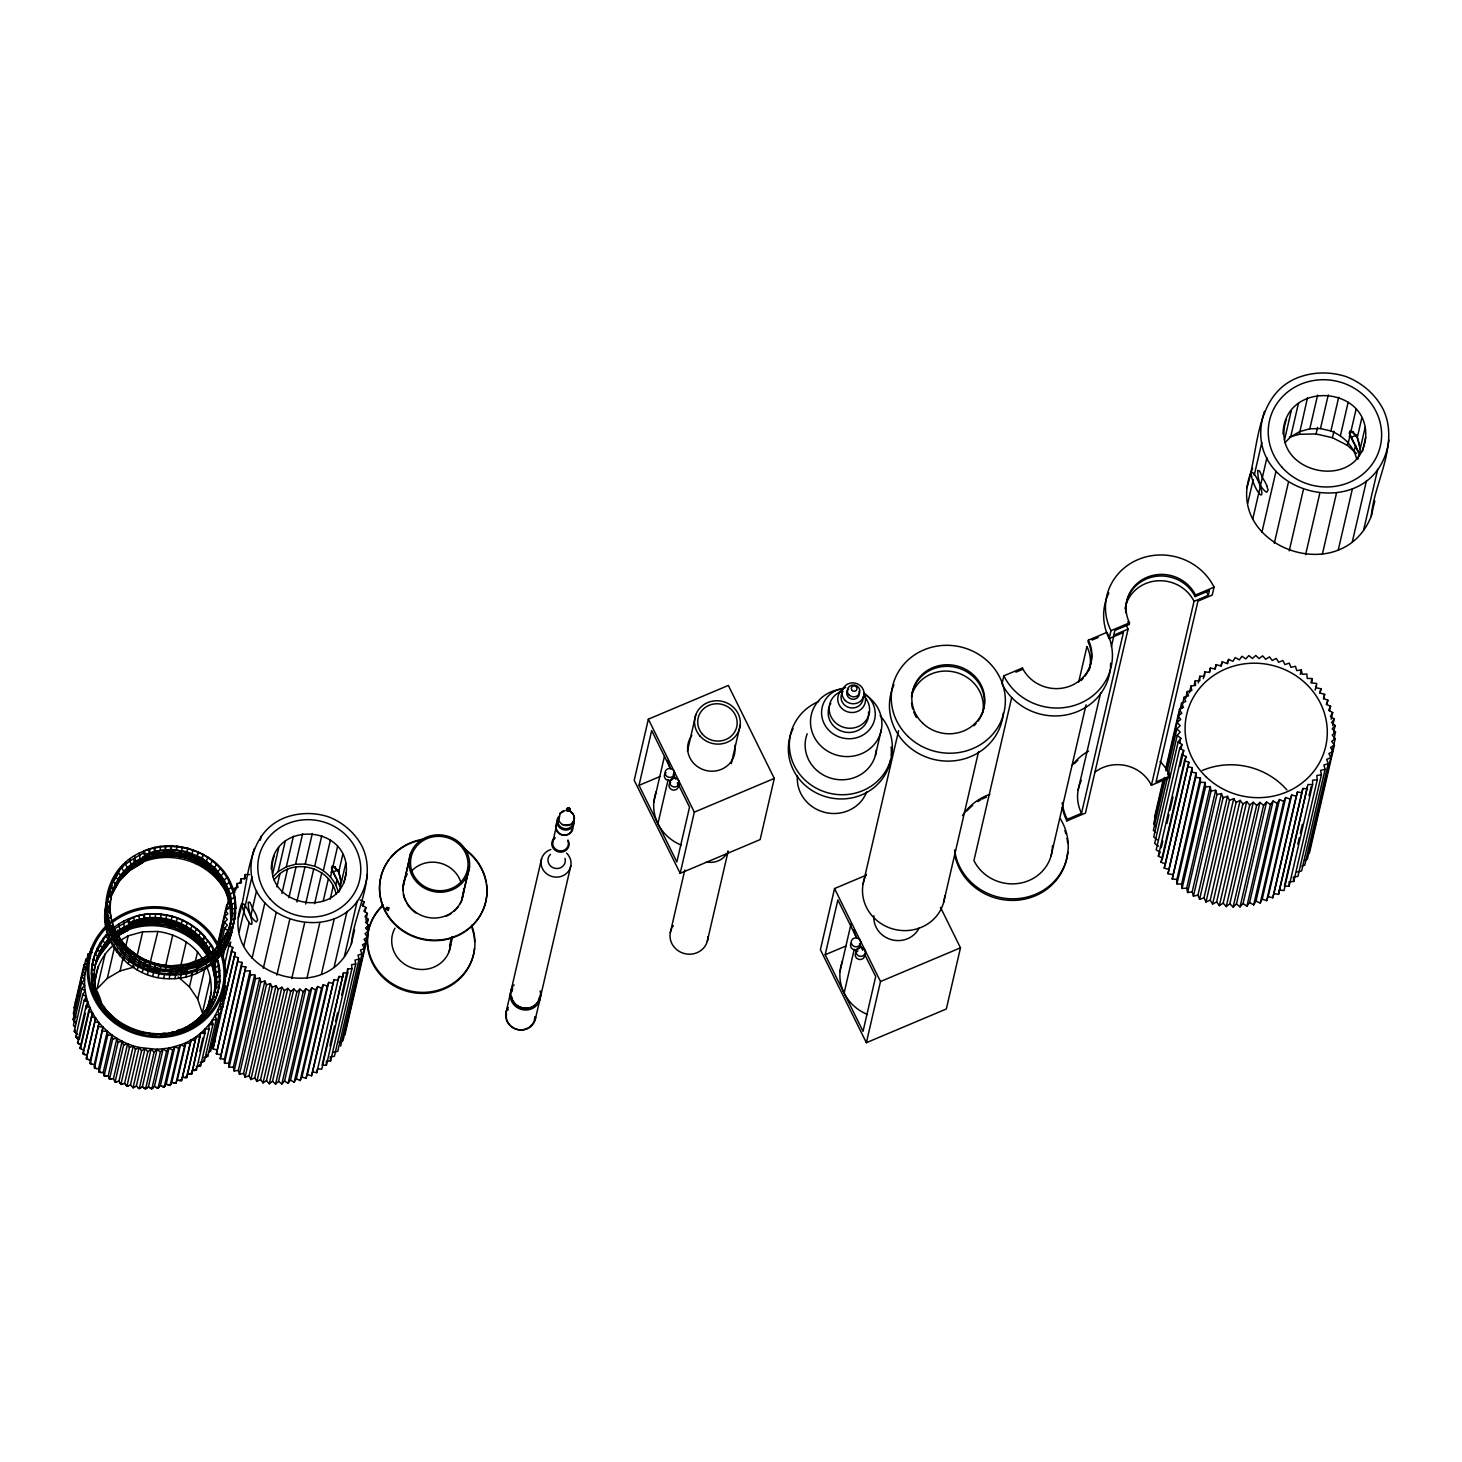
<?xml version="1.0" encoding="UTF-8"?>
<svg xmlns="http://www.w3.org/2000/svg" width="1462" height="1462" viewBox="0 0 1462 1462"><rect width="100%" height="100%" fill="white"/><g stroke="black" fill="none" stroke-linecap="round" stroke-linejoin="round"><path stroke-width="1.5" d="M90.425 1060.096L86.368 1058.762L94.902 1021.847L99.087 1022.651L90.425 1060.096L90.224 1063.55L92.197 1064.299L94.336 1064.537L102.998 1027.092C85.381 1009.273 79.24 980.71 89.675 957.665L88.213 953.864L92.197 952.548M170.104 972.157L169.281 978.718C131.543 979.302 96.784 941.857 106.214 903.955L105.666 906.239C110.491 817.715 248.522 832.353 234.688 919.031L231.361 919.58L232.166 914.042L235.583 912.781L234.688 919.031M133.992 960.296L129.533 957.025L138.689 963.403L154.223 969.69L170.853 972.047L171.017 968.264M204.04 959.383L203.803 960.625L202.067 958.615L187.374 964.098L171.584 965.797L171.31 970.092L165.699 969.763L187.904 968.337L198.412 964.92L208.061 959.821L203.346 962.581L201.957 959.145L214.676 949.679L224.326 937.873L227.158 938.805L233.701 923.162C213.781 996.371 94.427 968.941 108.426 894.378C92.947 961.539 195.762 997.102 227.396 937.654M568.791 808.047C572.209 807.061 560.75 811.044 569.796 810.606C571.277 805.215 562.724 810.697 569.12 810.898C571.569 808.797 566.543 806.165 570.07 809.71C567.749 804.63 565.264 814.206 570.07 809.455M91.375 973.253C91.795 959.109 96.985 945 106.525 934.437L95.012 954.467L93.367 959.456L96.218 960.899L94.135 970M93.422 977.932L93.422 975.117M93.678 978.169L93.933 974.313M93.842 957.482L91.503 969.763L94.445 970.695C88.195 1028.389 173.503 1057.264 205.703 1010.279L208.39 1011.43C219.136 996.901 222.809 977.365 217.747 960.004L219.611 981.971L218.898 987.234L215.59 987.782M169.281 978.718C197.571 979.869 226.043 960.095 231.745 931.806C213.141 1001.982 98.795 981.185 105.538 909.145L104.972 911.484M106.178 910.716L106.47 915.961L107.585 898.107M109.65 913.293L110.893 897.558L107.987 896.37M107.512 904.887L107.091 906.805L110.034 907.482L110.18 913.001L110.235 902.493L107.293 901.561L107.713 899.605M75.951 1017.15L74.635 1014.153M219.117 986.247C205.722 1061.43 84.668 1042.918 91.96 967.844M222.717 998.473L225.733 985.443L222.754 988.239L225.495 991.382L222.261 993.904L224.709 997.248L221.255 999.496L223.375 1003.023L219.72 1004.979L221.53 1008.652L217.692 1010.297L219.154 1014.098L215.17 1015.414L216.285 1019.306L212.191 1020.275L212.94 1024.259L208.755 1024.88L209.139 1028.882L204.918 1029.175L204.918 1033.177L200.678 1033.122L191.76 1074.022L187.41 1074.131L186.807 1077.531L182.494 1077.293L181.526 1080.619L177.286 1080.034L175.97 1083.251L173.85 1083.068L171.84 1082.337L180.502 1044.91C203.2 1036.832 220.762 1015.304 222.589 991.072M235.199 910.186L234.943 904.85L233.829 922.723M574.402 818.409C574.292 825.354 564.533 828.077 560.385 822.814A7.931 7.438 13 0 1 558.996 820.529L560.037 813.183L564.99 810.752M574.402 817.112L574.2 819.579M109.796 920.64L109.394 922.431L112.227 922.358C119.062 946.152 141.905 963.312 166.248 965.487L166.156 967.807L166.43 966.51M215.261 989.207C221.054 983.341 209.888 964.372 217.564 960.772M231.8 911.447L231.599 916.51L231.672 905.855L231.928 910.936M92.197 1064.299L90.224 1063.55L99.087 1022.651M220.214 1058.689L241.559 966.419L245.799 966.875L224.454 1059.146L220.214 1058.689L241.888 962.416L237.703 961.63L216.358 1053.901L220.543 1054.705M241.559 966.419L241.888 962.416M1172.232 878.991L1195.733 777.4L1200.393 777.912L1176.892 879.484L1172.232 878.991L1196.099 773.014L1191.493 772.137L1167.992 873.709L1172.597 874.587M1195.733 777.4L1196.099 773.014M189.548 1074.332L191.76 1074.022L200.678 1033.122M305.96 1078.389L327.305 986.119L323.303 984.675L301.958 1076.946L305.96 1078.389L307.404 1074.643L311.516 1075.758L312.612 1071.902L316.797 1072.669L317.528 1068.74L321.768 1069.161L343.479 972.888L347.718 972.961L347.718 968.941L351.94 968.666L351.574 964.664L355.741 964.025L354.992 960.059L359.085 959.09L357.989 955.179L361.955 953.864L360.493 950.062L364.33 948.436L362.521 944.744L366.176 942.807L364.056 939.262L367.51 937.032L365.061 933.67L368.296 931.148L365.555 928.005L368.534 925.208L365.518 922.303L368.223 919.269L364.97 916.619L367.364 913.366L363.892 910.972L365.975 907.537L362.284 905.435L364.038 901.835L360.2 900.044M1323.64 698.745L1324.663 694.34L1320.131 693.079L1320.899 688.73L1316.293 687.853L1316.659 683.467L1311.999 682.955L1311.962 678.551L1307.284 678.423L1306.827 674.019L1302.167 674.293L1301.308 669.925L1296.721 670.583L1295.46 666.288L1290.946 667.33L1289.301 663.145L1284.915 664.552L1282.887 660.513L1278.665 662.268L1276.289 658.412L1272.232 660.513L1269.528 656.858L1265.69 659.289L1262.656 655.853L1259.074 658.613L1255.748 655.433L1252.441 658.485L1248.822 655.579L1245.825 658.887L1241.969 656.292L1239.301 659.855L1235.226 657.571L1232.905 661.336L1228.647 659.399L1226.673 663.364L1222.269 661.774L1220.679 665.886L1216.146 664.68L1214.94 668.92L1210.335 668.079L1209.531 672.41L1204.871 671.935L1204.469 676.339L1199.79 676.266L1198.255 682.882M1266.622 900.665L1290.124 799.093L1285.719 797.503L1262.218 899.093L1266.622 900.665L1268.212 896.553L1272.744 897.778L1273.95 893.538L1278.556 894.378L1279.36 890.047L1284.02 890.504L1307.923 784.527L1312.602 784.601L1312.602 780.196L1317.244 779.886L1316.823 775.463L1321.429 774.769L1320.606 770.401L1325.102 769.323L1323.896 765.028L1328.264 763.584L1326.674 759.399L1330.877 757.608L1328.903 753.551L1332.924 751.413L1330.584 747.521L1334.386 745.053L1331.699 741.362L1335.245 738.584L1332.229 735.112L1335.5 732.042L1332.193 728.844L1335.171 725.499L1331.59 722.575L1334.221 718.993L1330.383 716.38L1332.686 712.579L1328.629 710.276L1330.566 706.292L1326.326 704.337L1327.88 700.207L1323.494 698.58L1324.663 694.34M160.144 918.282L159.65 922.358L138.543 923.618L128.565 926.853L116.576 933.67M165.681 967.954L165.261 971.718M93.422 973.783L93.093 976.561M92.654 962.617L92.197 964.573L95.103 965.761L94.445 970.695M108.882 908.359L112.007 892.697L109.157 891.253L109.595 889.243M232.184 929.85L232.842 924.642M232.147 929.887L234.084 919.397L230.813 919.89L230.137 924.916M231.709 915.998L230.594 922.961M89.675 957.665L85.838 959.291L87.647 962.983L83.992 964.92L86.112 968.465L82.658 970.695L85.107 974.058L81.872 976.579L84.613 979.723L81.634 982.519L84.65 985.425L81.945 988.458L85.198 991.108L82.804 994.361L86.295 996.755L84.193 1000.191L87.884 1002.292L86.13 1005.893L89.968 1007.683L88.561 1011.448L92.563 1012.91L91.503 1016.766L95.597 1017.917L86.587 1057.318L86.368 1058.762L88.323 1059.694M176.884 845.895L176.335 850.244L160.418 850.537L145.25 854.758L143.751 852.62M182.421 846.699L181.599 851.03L176.335 850.244M171.292 845.548L171.017 849.897M187.904 847.942L186.807 852.255L206.051 861.246L221.091 875.884L230.119 894.397L232.257 909.492L230.228 893.867L224.088 879.704L214.347 867.423L201.665 857.883L186.935 851.725L171.127 849.385L155.356 850.994L145.25 854.758M193.24 849.641L191.887 853.899M94.902 1021.847L95.597 1017.917M165.699 845.657L165.699 850.007M198.43 851.779L196.822 855.964M216.358 1053.901L238.397 957.683L234.304 956.55L235.364 952.676L231.361 951.214L232.787 947.467L228.931 945.676L230.685 942.058L229.662 946.462M237.703 961.63L238.397 957.683M1167.992 873.709L1192.261 767.788L1187.729 766.545L1188.898 762.287L1184.512 760.66L1186.066 756.548L1181.826 754.575L1183.745 750.591L1179.706 748.288L1181.99 744.505L1178.171 741.874L1180.803 738.292L1177.221 735.368L1180.199 732.023L1176.873 728.825L1180.145 725.755L1177.148 722.283L1180.693 719.505L1178.006 715.813L1181.808 713.346L1179.468 709.472L1183.489 707.316L1181.515 703.259L1185.719 701.468L1184.129 697.283L1188.496 695.839L1187.272 691.544L1191.786 690.466L1190.963 686.098L1195.551 685.404L1195.148 680.981L1199.79 680.671L1199.79 676.266M1191.493 772.137L1192.261 767.788M203.401 854.32L201.537 858.413M208.134 857.262L206.051 861.246M160.144 846.242L160.418 850.537M165.243 921.06L164.475 925.08L143.294 924.587L133.024 926.981L118.934 933.633L117.38 930.033M159.486 971.115L158.134 977.566M181.471 850.921L180.703 854.941L164.786 853.899L149.252 856.823L135.162 863.494L127.048 869.762L139.767 860.35L159.632 853.918L180.831 854.411L196.036 859.327L213.434 871.334L223.174 883.596L230.503 902.767L231.27 917.953M135.436 959.273L133.499 962.453L129.021 959.182L138.232 965.359L148.411 969.982L159.248 972.888L159.943 969.16M111.496 925.72L111.13 927.475L113.872 927.146L110.728 929.211L115.516 938.805L122.004 947.504L129.972 955.07L139.182 961.247L154.68 967.753L160.144 968.977L160.966 964.737L160.601 967.022L160.875 965.706M212.593 860.57L210.272 864.426M184.596 1077.677L186.807 1077.531L196.072 1036.686L200.312 1037.106M343.113 976.872L338.873 976.47L338.142 980.399L333.957 979.631L311.516 1075.758M1278.556 894.378L1302.861 788.457L1307.521 788.932M216.741 864.225L214.22 867.953M199.088 961.722L198.85 962.983L197.37 960.845L188.945 964.152M220.561 868.209L217.838 871.772M223.978 872.485L221.091 875.884M193.934 963.641L193.697 964.902C190.078 958.341 192.874 972.157 198.412 964.92M208.737 956.641L208.499 957.866L206.434 956.532L209.23 954.54M213.16 953.498L212.922 954.723L210.766 953.023M154.698 847.266L155.228 851.524M227.012 876.999L233.353 892.569L235.345 903.114L235.601 908.45L232.385 908.98L232.166 914.042M217.271 950.008L217.034 951.214L214.676 949.679L210.638 953.535L210.784 952.456C197.169 923.29 158.134 908.944 129.478 922.961C158.938 910.004 196.877 923.783 210.656 952.986M188.616 965.121L188.36 966.382L187.374 964.098L187.904 968.337M229.625 881.75L226.446 884.784M221.018 946.188L220.799 947.376L218.258 946.024L214.548 950.209L216.577 953.169L212.483 956.678L223.777 944.964L216.577 953.169M224.399 942.058L224.179 943.228L221.475 942.076M231.8 886.685L228.492 889.517M233.518 891.765L230.119 894.397M229.936 933.012L229.717 934.127L226.756 933.432L218.13 946.554M183.152 966.163L182.896 967.424L182.183 965.103L187.264 964.628M234.761 896.955L231.288 899.386M235.528 902.218L232.001 904.43M235.601 908.45L235.802 907.5M232.056 928.169L231.837 929.247L228.785 928.79L226.647 933.944L229.26 936.082L233.043 926.159M177.615 966.729L177.359 968.008C175.184 960.753 180.795 974.788 171.31 970.092M172.023 966.857L171.748 968.136L171.584 965.797L166.248 965.487M155.411 964.445L155.118 965.797L155.758 963.568L154.68 967.753M183.335 1029.961L183.079 1031.185C182.75 1027.293 173.466 1030.655 177.907 1033.104L181.361 1031.825M149.362 848.746L150.166 852.931M144.884 960.625L144.574 962.014L145.725 959.986L144.135 963.97L149.325 966.071L157.896 931.477C176.354 933.944 194.282 943.995 203.492 960.552M150.056 962.745L149.764 964.116L150.659 961.996M181.452 1029.577L186.295 1026.817L188.031 1028.828L188.287 1027.622M130.703 951.817L130.374 953.334L132.201 951.725L129.935 955.289L144.135 963.97M135.162 955.143L134.851 956.605L136.459 954.85L134.394 958.56M139.895 958.067L139.584 959.511L140.973 957.61L139.146 961.466M177.907 1033.104L178.181 1031.88M192.984 1024.862L188.031 1028.828M119.317 939.92L118.97 941.546L121.346 940.523L118.513 943.502L129.935 955.289M122.753 944.196L122.406 945.768L124.489 945.073L113.872 929.247L114.383 927.127C131.982 913.403 156.653 910.205 177.487 917.88C187.922 921.718 197.407 928.096 204.79 936.448C206.526 940.76 218.77 949.222 210.784 952.456M126.554 948.162L126.225 949.715C131.763 947.815 141.814 962.38 150.531 962.508M197.407 1021.737L192.728 1026.068L190.773 1024.204L186.167 1027.347M113.671 930.654L113.305 932.354L115.955 931.787L115.626 932.701C144.701 909.273 192.856 920.018 209.377 953.425M116.284 935.388L115.918 937.069C123.429 934.949 109.394 939.353 118.513 943.502M172.845 1033.36L172.589 1034.584L171.602 1032.3L174.855 1031.88M201.5 1018.246L197.151 1022.925L194.976 1021.207L190.645 1024.734M107.786 910.186L107.366 912.05L110.308 912.489L112.117 922.869L115.827 932.317L112.848 934.309L115.48 939.006M108.553 915.45L108.151 917.277L110.911 917.972L110.436 914.664M205.265 1014.427L201.244 1019.416L198.887 1017.881L194.866 1021.737M208.646 1010.297L205.009 1015.578L202.469 1014.226L198.777 1018.411M167.399 1034.402L167.125 1035.626C168.075 1031.934 158.444 1032.903 161.569 1036.211L161.843 1034.968M211.624 1005.893L211.387 1007.007L208.536 1006.075L202.359 1014.756M403.348 886.264L409.049 860.405M111.258 884.218L109.157 891.253M214.183 1001.251L213.945 1002.329L210.985 1001.616L208.426 1006.587L212.995 996.993L216.065 997.449L216.285 996.408M113.36 879.375L110.801 886.264L113.451 888.476L110.399 888.019L108.298 894.945M115.918 874.733L112.903 881.458L115.461 883.907L120.834 874.824L127.633 867.295L135.728 861.008L149.837 854.356L170.67 851.323L186.478 853.68L201.208 859.839L217.491 873.198L228.163 890.943L231.544 906.385M156.251 1035.096L155.977 1036.339L155.685 1034.511M118.897 870.347L115.443 876.834L117.874 879.503L123.923 871.443L131.416 864.499L149.709 854.868L165.243 851.944L186.35 854.21L201.098 860.369L213.763 869.908L223.522 882.171L230.959 900.811M150.659 1034.749L150.385 1036.01L150.476 1033.689L139.859 1032.3L125.074 1026.324L116.302 1020.458L106.525 1010.589M217.948 991.4L217.71 992.406L214.585 992.186L212.995 996.993M122.278 866.217L118.422 872.448L120.706 875.336M126.043 862.379L121.803 868.337L123.923 871.443M220.031 975.739L216.486 977.694M219.83 981.02L216.266 982.775M113.963 944.781C101.426 955.362 93.531 972.011 95.469 988.531M130.136 858.888L129.643 861.045L125.549 864.535L127.505 867.807M134.559 855.763L135.619 861.538M129.113 1028.846L128.802 1030.217L129.826 1028.718M207.165 968.027C213.726 983.158 212.246 1001.525 203.072 1015.286M218.989 965.194L215.517 967.588M213.105 998.564L216.595 977.183L214.457 962.069M219.757 970.439L216.23 972.632M231.489 919.05L227.834 933.56M230.959 935.022L234.889 918.008M238.379 917.77C249.527 883.925 244.721 833.943 284.359 817.916C298.65 812.379 314.403 812.159 328.913 816.984C343.003 822.558 354.846 832.755 361.991 846.169C377.488 878.004 354.17 911.667 351.392 943.721C325.862 1010.114 216.687 971.755 241.595 903.79M254.406 848.417C228.657 925.885 356.783 955.344 367.401 874.367M274.326 855.672C257.056 904.521 340.536 923.71 346.293 872.193C349.582 824.184 272.188 819.926 271.274 868.94M339.166 891.838L340.39 886.484L331.508 868.209L331.947 866.308L334.177 866.875M351.392 943.721L354.59 929.741M1246.867 487.687C1259.148 450.442 1253.848 395.416 1297.47 377.781C1313.205 371.677 1330.548 371.439 1346.539 376.757C1362.054 382.898 1375.084 394.1 1382.942 408.867C1400.011 443.918 1374.317 480.98 1371.265 516.269C1340.892 591.69 1218.394 544.284 1252.587 468.333M1264.502 411.352C1236.158 496.641 1377.204 529.061 1388.9 439.934M1286.45 419.338C1267.426 473.121 1359.331 494.229 1365.672 437.54C1369.254 384.579 1283.983 380.047 1283.033 434.068M1357.814 459.141L1359.167 453.257L1349.389 433.154L1349.883 431.034L1352.332 431.655M1371.265 516.269L1374.792 500.881M83.992 964.92L74.123 1007.61L75.22 1009.803M85.838 959.291L77.303 996.207L79.094 995.914M81.872 976.579L73.338 1013.495L74.58 1015.578M81.634 982.519L73.1 1019.416L75.987 1022.852M86.715 960.37L88.213 953.864M90.077 952.986L91.083 948.637M81.945 988.458L73.411 1025.355L74.909 1027.219L74.708 1025.794M82.804 994.361L74.27 1031.277L77.632 1034.182M84.193 1000.191L75.658 1037.106L79.222 1039.72L85.326 1013.294M106.635 902.218C102.907 905.636 111.459 947.869 106.013 917.917M106.836 903.516C104.496 904.503 111.35 936.356 107.695 919.232M109.486 891.911L111.551 887.306M109.942 889.956L112.044 885.15M110.399 888.019L111.788 884.802M112.501 883.194L118.02 874.203M85.271 1001.159L86.295 996.755M94.866 966.747L98.886 955.49L96.894 960.059M95.779 962.855L97.79 956.166L95.012 954.467L95.487 952.456M96.108 961.429L97.79 956.166M109.869 901.981L109.138 911.393M110.655 898.545L112.665 891.857M110.984 897.12C108.426 891.674 134.687 857.682 117.545 880.946M112.007 892.697L113.579 887.964M86.13 1005.893L77.577 1042.808L81.305 1045.129L80.026 1048.345L83.901 1050.337L82.95 1053.682L86.934 1055.345M96.437 962.014L100.878 953.041L110.491 941.345L98.447 957.427M97.333 958.122L101.773 949.149L110.198 938.659M86.349 1008.89L87.884 1002.292M109.467 909.967L109.76 912.763M114.109 889.755L119.482 880.672L112.099 894.342L114.219 889.225M102.176 1008.25L100.147 1005.271C104.953 1008.488 95.286 983.652 92.362 985.479L92.782 983.688M108.553 926.122L107.293 920.969L110.217 931.367L115.023 940.961L121.51 949.679L124.051 947.029M95.14 986.174L94.537 980.691L91.594 980.253L91.412 976.762M101.773 949.149L110.089 939.171M100.165 942.972L99.672 945.037L102.23 947.193L99.672 952.109L108.279 939.116L106.013 936.539L108.517 933.999M94.189 983.889L98.246 966.327M88.561 1011.448L80.026 1048.345L81.196 1048.327L80.611 1047.011M81.305 1045.129L89.968 1007.683M96.328 991.072L93.623 990.633L94.025 988.879M110.948 939.39L104.04 947.449L109.632 941.126M102.102 947.705L105.063 943.027L102.632 940.651L103.144 938.567M119.939 878.717C134.595 859.272 166.156 849.605 190.535 859.747C203.748 864.663 215.316 873.984 222.608 886.082C225.349 886.045 236.807 928.681 227.268 894.854C209.797 842.898 127.761 843.72 112.556 892.387M108.279 939.116L104.935 943.538M122.698 876.761L130.063 870.365L143.568 862.032L130.173 869.835L119.354 881.202M97.972 995.86L95.341 995.677L95.743 993.959M95.889 993.027L94.317 984.292M105.191 953.699L97.077 988.824L107.293 978.425L120.085 970.951L134.577 966.912M112.848 934.309L110.728 929.211M91.503 1016.766L82.95 1053.682L84.887 1054.778M84.412 1048.144L92.563 1012.91M97.515 997.815L95.999 992.497M113.305 929.613L115.498 933.743M97.917 998.893L97.534 1000.556L100.056 1000.52M114.621 942.698L112.007 938.001L117.618 947.394L124.873 955.563L121.108 951.415L123.594 948.966M131.416 864.499L129.643 861.045L143.715 852.839L144.208 850.665M100.147 1005.271L100.531 1003.626M107.293 978.425L114.401 947.687M119.391 931.696C147.991 911.1 193.404 923.143 209.048 954.85M119.829 929.741L118.806 924.002M135.162 863.494L133.609 859.875M139.255 853.022L140.096 858.925M103.564 1008.159L103.199 1009.749L105.447 1009.255L103.51 1006.404M123.082 932.464L118.477 935.589L127.797 930.234L126.573 926.89M123.411 931.038C151.938 913.969 193.733 926.835 208.609 956.788M124.307 927.127L123.502 921.243M104.332 1011.156L106.635 1013.97L106.982 1012.417M129.021 924.898L127.925 921.042C138.305 911.557 158.353 913.366 172.059 916.491C189.896 921.444 205.557 933.98 213.708 950.684M102.998 1027.092L94.5 1068.028L96.492 1068.594L98.612 1068.649L107.274 1031.222L102.998 1027.092L98.758 1026.653M122.954 932.975L127.797 930.234M143.897 860.606L142.801 856.732M144.793 856.695L143.715 852.839M108.718 1013.276L106.635 1013.97M120.085 970.951L123.119 957.774M125.659 946.809L128.199 935.826L142.691 931.806L157.896 931.477M110.801 1016.401L110.454 1017.917L112.355 1017.022M129.478 957.226L125.366 953.407L127.669 950.757M107.274 1031.222L107.695 1035.224L99.16 1072.139L101.134 1072.541L103.254 1072.414L111.916 1034.968L107.274 1031.222L103.034 1031.112M133.481 925.026L132.64 921.078M133.937 923.07C161.825 912.215 197.461 926.963 210.327 954.412M134.376 921.133L133.609 916.985M149.709 854.868L148.868 850.921M111.825 1019.124L114.603 1021.536L114.95 1020.056M116.302 1020.458L114.603 1021.536M139.457 919.726L138.927 915.504M154.771 853.461L154.204 849.44M111.916 1034.968L112.702 1038.934L104.167 1075.849L106.123 1076.087L108.225 1075.776L116.887 1038.349L111.916 1034.968L107.695 1035.224M119.062 1024.807L119.409 1023.363M144.19 920.694L143.879 916.619M144.647 918.739L144.391 914.481M159.066 856.385L158.755 852.328M137.099 955.947L142.691 931.806M116.887 1038.349L118.02 1042.242L109.486 1079.157L113.451 1078.737L122.114 1041.309L116.887 1038.349L112.702 1038.934M123.813 1027.713L124.142 1026.306M138.232 965.359L139.95 962.033M138.689 963.403L154.278 969.489L170.908 971.828M149.014 922.102L148.978 918.008M149.91 918.209L149.928 913.896M165.243 851.944L165.206 847.869M122.114 1041.309L123.612 1045.092L115.078 1082.008L118.934 1081.259L127.596 1043.831L122.114 1041.309L118.02 1042.242M143.221 967.881L138.287 965.158M143.678 965.925L145.14 962.471M155.228 918.099L155.52 913.787M127.596 1043.831L129.424 1047.486L120.889 1084.402L124.617 1083.324L133.28 1045.897L127.596 1043.831L123.612 1045.092M148.411 969.982L149.636 966.419M160.546 918.447L161.112 914.115M129.424 1047.486L133.28 1045.897L135.436 1049.405L126.902 1086.303L130.447 1084.914L139.109 1047.486L157.092 1049.332L169.025 1048.09L180.502 1044.91L184.504 1046.335L175.97 1083.251L173.85 1083.068M159.65 922.358L165.042 922.613M165.827 919.232L166.668 914.92M208.554 957.08C199.782 942.88 185.455 932.427 169.391 928.041L170.25 923.838M170.579 922.412L172.132 916.181M185.455 858.103L186.478 853.68M231.215 907.811C229.497 884.967 208.646 861.995 186.021 855.635M145.049 1048.601L136.386 1086.028L139.274 1088.623L147.808 1051.708L145.049 1048.601L141.576 1050.812L133.042 1087.728L130.447 1084.914M165.663 965.633L172.772 934.894M208.481 957.318L200.696 945.823L193.148 938.476L174.764 927.95L176.043 924.075M208.938 955.362C202.249 941.4 188.36 931.532 175.33 925.483M176.116 922.102L177.487 917.88M190.992 857.81L192.271 853.936M175.988 973.856C142.618 973.802 194.172 974.807 197.553 968.612L196.347 965.267M142.399 1086.65L151.061 1049.223L154.095 1052.11L145.56 1089.007L142.399 1086.65L139.274 1088.623L137.775 1087.6M180.137 928.059L181.672 924.295M181.032 924.167L182.659 920.018M196.365 857.902L197.9 854.137M148.43 1086.778L157.092 1049.332L160.381 1051.964L151.829 1088.879L148.43 1086.778L145.56 1089.007L143.934 1088.093M184.87 930.508L186.643 926.871M185.765 926.616L187.648 922.559M200.641 862.306L202.432 858.669M180.721 965.962L186.314 941.82M188.909 935.296L190.919 931.806M189.475 932.829L190.974 931.586M190.261 929.448L192.381 925.501M205.137 865.138L207.147 861.648M205.722 862.671L207.202 861.429M154.442 1086.394L163.104 1048.967L166.595 1051.324L158.06 1088.24L154.442 1086.394L151.829 1088.879L150.074 1088.093M176.335 968.136L176.445 971.901L197.955 966.875L212.081 958.414L223.32 946.919L219.94 951.068M194.501 932.628L196.84 928.809M160.363 1085.535L169.025 1048.09L172.735 1050.155L164.183 1087.07L160.363 1085.535L158.06 1088.24L156.196 1087.582M181.16 969.525L181.544 973.272L187.063 972.029M197.078 942.003L199.508 938.842M198.448 936.155L200.988 932.464M213.324 871.845L215.736 868.702M166.193 1084.164L174.837 1046.737L178.711 1048.492L170.177 1085.407L166.193 1084.164L164.183 1087.07L162.227 1086.577M187.008 972.23L192.381 970.53M210.491 977.895L202.377 1013.002L197.717 999.186L189.457 986.887L192.509 973.71M195.049 962.745L197.589 951.762M201.592 941.93L204.205 938.969M202.048 939.975L204.79 936.448M216.467 877.639L219.081 874.66M192.344 970.75L197.553 968.612M205.301 944.087L208.225 940.706M202.944 964.317L216.12 955.125M177.286 1080.034L185.948 1042.607L190.06 1043.704L181.526 1080.619L179.351 1080.601M208.189 948.436L211.259 945.238M223.96 880.234L226.884 877.693C210.711 850.116 173.43 838.165 144.153 850.884L145.378 854.228M197.717 999.186L204.826 968.465M182.494 1077.293L191.156 1039.866L195.341 1040.615M219.446 953.224L211.57 960.571L219.446 953.224L225.861 944.434L222.864 948.875M214.092 952.146L211.606 953.845M187.41 1074.131L196.072 1036.686M217.637 944.251L226.793 904.704L230.448 902.748L228.639 899.075L218.076 944.909M213.105 967.935L214.877 978.48L212.027 964.682M213.891 964.554L212.922 960.772M219.355 944.251L224.435 922.284L227.414 919.488L224.673 916.345L227.908 913.823L225.459 910.479L228.913 908.231L226.793 904.704M215.444 976.013C213.58 958.962 217.308 993.758 214.366 993.118M220.689 945.804L224.746 928.224L227.451 925.19L224.435 922.284M207.184 1009.84L211.259 992.278M224.088 940.724L225.605 934.145L228.017 930.892L224.746 928.224M235.711 890.066L237.228 883.468L241.413 882.847L241.029 878.845L245.25 878.552L245.25 874.55L249.49 874.605M208.774 1007.062L210.528 1003.572L208.902 1006.532M226.19 935.899L228.328 930.727L226.19 935.899L228.821 938.037L230.978 932.939L223.266 947.12M199.819 1051.196L202.871 1037.983M203.894 1033.579L204.918 1029.175M226.994 935.278L228.017 930.892M210.638 1004.504L212.1 1000.885L207.641 1009.968M212.429 999.46L210.4 1004.102M215.024 988.093L214.987 977.95M215.937 984.2L215.901 974.058L214 964.025M228.785 928.79L230.356 923.984L233.5 924.203M230.813 919.89L230.064 904.704M204.918 1033.177L196.383 1070.093L192.015 1070.549M214 994.653L211.972 1001.415M229.333 928.407L232.641 927.895L225.806 944.653M229.79 926.451L226.537 935.771M240.024 883.231L241.029 878.845M222.937 957.537L225.477 946.554M209.139 1028.882L200.605 1065.798L196.255 1066.602M224.362 965.45L228.931 945.676M244.227 878.936L245.25 874.55M211.168 1024.679L212.191 1020.275M212.94 1024.259L204.388 1061.156L200.093 1062.326M224.253 981.971L231.361 951.214M216.285 1019.306L207.75 1056.222L203.529 1057.72M224.417 983.835L225.422 979.503M226.171 976.031L232.787 947.467M219.154 1014.098L210.619 1051.014L208.518 1052.183L210.619 1051.014L209.76 1049.643M260.327 840.23L261.351 835.789M225.495 991.382L212.977 1045.568L210.948 1046.902M239.128 932.153L251.939 876.798M217.052 1049.954L212.959 1048.821L234.304 956.55M215.024 1040.56L212.959 1048.821M222.644 1007.61L223.668 1003.206M224.691 998.82L235.364 952.676M243.788 945.969L249.253 922.358M250.751 915.925L256.599 890.614M245.835 970.896L250.075 970.987L228.73 1063.258L224.49 1063.166L245.799 966.875M252.049 958.286L264.86 902.913M272.7 873.837L278.767 847.631M250.495 974.99L254.717 974.752L233.372 1067.022L229.15 1067.26L250.495 974.99L250.075 970.987M272.992 876.889L278.2 871.59L285.273 841.015M255.503 978.718L259.688 978.115L238.343 1070.385L234.158 1070.988L255.503 978.718L254.717 974.752M276.921 886.886L279.973 873.636C299.162 858.267 331.545 869.598 336.022 894.013M278.2 871.59L286.333 866.838L293.405 836.246M263.324 968.228L276.135 912.873M260.821 982.025L264.914 981.075L243.569 1073.346L239.476 1074.296L260.821 982.025L259.688 978.115M281.892 893.52L287.521 869.232M266.413 984.876L270.397 983.597L249.052 1075.868L245.068 1077.147L266.413 984.876L264.914 981.075M286.333 866.838L295.562 864.261L302.634 833.687M288.909 897.759L296.055 866.856M272.243 987.27L276.08 985.662L254.735 1077.933L250.879 1079.541L272.243 987.27L270.397 983.597M276.866 975.154L289.677 919.781M295.562 864.261L305.247 864.06L312.32 833.486M296.841 901.999L305.028 866.655M260.565 1079.523L263.032 1082.867L284.377 990.596L281.91 987.252L260.565 1079.523L256.892 1081.441L278.237 989.171L276.08 985.662M305.613 904.009L313.782 868.666M338.161 891.857C335.401 879.941 325.898 870.621 314.714 866.235L321.786 835.661M266.504 1080.637L287.85 988.367L290.627 991.492L269.264 1083.762L266.504 1080.637L263.032 1082.867M291.742 978.571L304.553 923.198M272.517 1081.259L293.862 988.988L296.896 991.876L275.55 1084.146L272.517 1081.259L269.264 1083.762M314.622 903.68L321.768 872.759M323.34 870.639L330.412 840.065M278.548 1081.387L299.893 989.116L303.182 991.748L281.837 1084.018L278.548 1081.387L275.55 1084.146M323.303 900.702L328.42 878.625M331.198 872.631L332.221 868.209M306.947 978.242L319.758 922.887M337.594 846.407L333.025 866.18L338.709 872.156A11.239 1.919 74.5 0 1 340.884 880.307L340.646 886.703L339.659 885.625A11.239 1.919 74.5 0 1 336.991 879.539A11.239 2.723 59.7 0 1 332.97 872.083L332.185 869.872L330.522 876.981M284.56 1081.003L305.905 988.732L309.396 991.09L288.051 1083.36L284.56 1081.003L281.837 1084.018M330.211 899.13L333.281 885.862M290.481 1080.144L311.826 987.873L315.536 989.938L294.191 1082.209L290.481 1080.144L288.051 1083.36M335.785 884.821L336.991 879.539M345.818 863.037L341.249 882.792L338.709 872.156L342.857 854.228M296.311 1078.773L317.656 986.503L321.512 988.275L300.167 1080.546L296.311 1078.773L294.191 1082.209M321.421 974.222L334.231 918.849M343.771 883.121L346.293 872.193M307.404 1074.643L328.749 982.373L332.861 983.487M334.213 966.747L347.024 911.374M312.612 1071.902L333.957 979.631M316.797 1072.669L338.873 976.47M344.429 956.349L357.24 900.976M343.479 972.888L322.133 1065.158L326.373 1065.231L347.718 972.961M329.919 1045.842L334.506 1026.068M335.511 1021.664L337.558 1012.892M341.615 995.311L347.718 968.941M363.033 906.221L364.038 901.835M364.952 911.922L365.975 907.537M326.373 1065.231L326.373 1061.211L330.595 1060.937L351.94 968.666M355.741 964.025L334.396 1056.295L330.211 1056.935L330.595 1060.937M365.847 919.963L367.364 913.366M359.085 959.09L337.74 1051.361L333.647 1052.329M367.2 923.673L368.223 919.269M367.51 929.613L368.534 925.208M340.609 1046.134L361.955 953.864M368.296 931.148L342.985 1040.706L339.147 1042.333M344.831 1035.078L367.51 937.032M386.937 907.262C382.825 911.118 392.309 906.422 386.827 907.792M403.073 886.246L410.731 853.132M449.602 945.804L451.667 936.941M461.882 899.751L469.521 866.637M505.87 1013.093L510.768 991.857M510.859 991.474L541.525 858.98M552.764 841.984L556.419 826.158M535.183 1019.818L540.099 998.583M540.191 998.199L570.838 865.705M648.36 719.158L634.216 780.324L680.177 873.326L760.149 839.59L774.293 778.424L728.332 685.44L648.36 719.158L694.322 812.159L680.177 873.326M677.527 782.81L689.534 807.115L676.851 861.959L639.004 785.368L651.687 730.525L670.619 768.829A44.372 41.704 13 0 1 667.549 760.478M653.825 802.254L664.479 756.183M657.937 823.654L668.079 779.794M687.396 751.212L695.857 714.589M670.272 932.793L684.783 870.036M731.292 763.639L740.265 724.787M707.297 941.29L728.058 851.633M866.125 875.226L834.546 888.549L820.401 949.697L866.363 1042.698L946.334 1008.981L960.479 947.815L940.505 907.372M857.92 950.958A4.752 4.459 13 0 0 855.508 956.495A4.752 4.459 13 0 0 861.209 959.401A4.752 4.459 13 0 0 864.609 954.375L875.72 976.488L863.037 1031.331L825.189 954.741L837.872 899.916L856.805 938.202A44.372 41.704 13 0 1 853.735 929.869M875.372 755.452L881.403 729.41M840.01 971.627L851.067 923.728M863.073 884.017L898.6 730.689M844.122 993.045L854.265 949.167M866.363 1042.698L880.508 981.532L834.546 888.549M943.611 902.529L978.626 751.413M1003.846 675.828A57.201 53.765 13 0 0 1079.797 703.46A57.201 53.765 13 0 0 1106.953 632.352L1088.386 640.173A36.605 34.412 13 0 1 1071.006 685.696A36.605 34.412 13 0 1 1022.413 668.006L1003.846 675.828L1002.018 683.741A57.201 53.765 13 0 0 1062.984 715.43A57.201 53.765 13 0 0 1110.261 669.413M1011.704 697.557L973.93 860.588A41.356 38.871 13 0 0 1020.348 883.121A41.356 38.871 13 0 0 1052.439 845.712M1022.413 668.006L1022.048 669.596L1015.926 672.173M1078.682 682.06L1086.924 646.515A36.605 34.412 13 0 1 1089.245 670.071M1088.386 640.173L1088.02 641.763A36.605 34.412 13 0 1 1085.06 676.084M1051.087 855.782L1086.047 704.848M1126.818 626.357A36.605 34.412 13 0 0 1128.061 629.153L1085.444 813.091L1066.876 820.913L1067.242 819.341A57.201 53.765 13 0 1 1062.18 802.711M1067.242 819.341L1081.514 813.311L1123.401 632.553L1109.128 638.565L1110.956 630.67A57.201 53.765 13 0 1 1138.112 559.544A57.201 53.765 13 0 1 1214.063 587.176L1212.217 595.089L1197.945 601.12L1156.058 781.878L1170.349 775.847A57.201 53.765 13 0 0 1160.042 761.428M1078.134 789.992L1100.612 693.006M1111.339 646.716L1113.898 635.678M1128.061 629.153L1113.77 635.184L1114.866 630.433L1129.157 624.42L1129.523 622.83A36.605 34.412 13 0 1 1146.884 577.326A36.605 34.412 13 0 1 1195.496 595.016L1214.063 587.176M1094.8 772.265A36.605 34.412 13 0 1 1151.416 785.258L1194.034 601.339L1208.306 595.308L1209.403 590.575L1195.13 596.587A36.605 34.412 13 0 0 1152.495 576.978A36.605 34.412 13 0 0 1125.795 612.779M1195.13 596.587L1195.496 595.016M1154.505 817.404L1163.185 779.867M1165.671 769.085L1179.468 709.472M1164.373 777.492L1153.646 823.874L1155.656 826.176M1165.908 770.876L1181.515 703.259M1165.123 779.611L1153.372 830.398L1155.583 832.536M1167.169 770.785L1176.873 728.825M1181.57 708.321L1184.129 697.283M1185.755 698.16L1187.272 691.544M1167.005 779.538L1153.719 836.94L1157.301 839.882M1168.028 775.116L1177.221 735.368M1189.428 692.714L1190.963 686.098M1178.171 741.874L1154.669 843.446L1158.489 846.078M1179.779 742.714L1180.803 738.292M1179.706 748.288L1156.204 849.861L1160.243 852.182L1158.324 856.147L1162.564 858.121L1161.011 862.251L1165.397 863.878L1164.227 868.117L1168.741 869.378M1194.125 685.404L1195.148 680.981M1180.985 748.909L1181.99 744.505M1158.324 856.147L1181.826 754.575M1161.267 847.759L1162.802 841.143M1166.895 823.471L1168.942 814.645M1169.966 810.222L1173.017 796.973M1180.181 766.051L1183.745 750.591M1203.336 678.569L1204.871 671.935M1161.011 862.251L1184.512 760.66M1162.564 858.121L1186.066 756.548M1247.689 503.531L1253.226 479.591M1254.232 475.241L1261.797 442.584M1164.227 868.117L1187.729 766.545M1209.312 672.483L1210.335 668.079M1165.397 863.878L1188.898 762.287M1215.123 669.084L1216.146 664.68M1252.824 518.754L1266.914 457.807M1221.245 666.197L1222.269 661.774M1227.623 663.821L1228.647 659.399M1200.43 782.334L1205.108 782.444L1181.607 884.017L1176.928 883.907L1200.43 782.334L1200.393 777.912M1261.907 532.296L1275.997 471.349M1284.495 439.952L1291.312 410.493M1205.565 786.848L1210.225 786.574L1186.724 888.165L1182.064 888.439L1205.565 786.848L1205.108 782.444M1284.952 442.694L1290.69 436.864L1298.475 403.201M1211.084 790.942L1215.671 790.284L1192.17 891.875L1187.583 892.533L1211.084 790.942L1210.225 786.574M1289.356 437.065L1299.316 434.287L1307.448 397.956M1274.316 543.243L1288.424 482.296M1216.932 794.579L1221.446 793.555L1197.945 895.128L1193.431 896.169L1216.932 794.579L1215.671 790.284M1223.091 797.722L1227.477 796.315L1203.975 897.906L1199.589 899.313L1223.091 797.722L1221.446 793.555M1290.69 436.864L1299.663 431.619L1309.806 428.786L1317.609 395.124M1229.487 800.354L1233.727 798.599L1210.225 900.172L1205.986 901.944L1229.487 800.354L1227.477 796.315M1289.228 550.863L1303.318 489.916M1299.316 434.287L1316.056 433.94L1317.573 427.416M1309.806 428.786L1320.478 428.567L1328.264 394.904M1216.658 901.926L1219.363 905.599L1242.864 804.009L1240.16 800.354L1216.658 901.926L1212.601 904.046L1236.103 802.455L1233.727 798.599M1356.699 459.178C1353.666 446.056 1343.212 435.804 1330.895 430.961L1338.699 397.298M1223.201 903.15L1246.702 801.578L1249.736 805.014L1226.234 906.586L1223.201 903.15L1219.363 905.599M1356.663 453.531L1347.343 445.325L1332.43 437.705L1333.947 431.18M1305.603 554.628L1319.711 493.681M1229.816 903.845L1253.318 802.254L1256.644 805.434L1233.142 907.025L1229.816 903.845L1226.234 906.586M1340.398 435.822L1348.183 402.16M1236.45 903.973L1259.952 802.382L1263.57 805.288L1240.05 906.879L1236.45 903.973L1233.142 907.025M1347.343 445.325L1348.348 440.957M1349.353 436.608L1350.358 432.259M1322.342 554.281L1336.432 493.334M1356.096 409.122L1351.071 430.906L1357.303 437.485A12.372 2.12 74.5 0 1 1359.715 446.458M1243.065 903.553L1266.567 801.98L1270.423 804.575L1246.922 906.148L1243.065 903.553L1240.05 906.879M1300.285 674.347L1301.308 669.925M1249.59 902.602L1273.091 801.03L1277.167 803.296L1253.665 904.887L1249.59 902.602L1246.922 906.148M1354.086 451.429L1355.438 445.618A12.372 2.997 59.7 0 1 1350.998 437.412L1350.12 434.982L1348.311 442.803M1355.438 445.618A12.372 2.12 74.5 0 0 1358.362 452.306C1362.84 454.956 1357.485 439.24 1357.303 437.485L1361.871 417.748M1365.142 427.452L1360.099 449.2L1359.697 446.568M1255.986 901.104L1279.488 799.531L1283.746 801.468L1260.244 903.041L1255.986 901.104L1253.665 904.887M1338.297 549.84L1352.387 488.893M1362.438 451.539L1365.672 437.54M1310.939 682.955L1311.962 678.551M1315.124 690.082L1316.147 685.678M1268.212 896.553L1291.714 794.981L1296.246 796.187L1272.744 897.778M1352.368 541.616L1366.477 480.669M1319.875 693.152L1320.899 688.73M1273.95 893.538L1297.452 791.947L1302.057 792.788M1279.36 890.047L1302.861 788.457M1363.607 530.158L1377.716 469.211M1307.412 786.739L1284.422 886.118L1289.1 886.191L1312.602 784.601M1326.856 704.611L1327.88 700.207M1297.781 844.232L1299.316 837.598M1300.339 833.194L1302.368 824.349M1309.02 795.639L1311.067 786.812M1329.543 710.715L1330.566 706.292M1331.151 719.213L1332.686 712.579M1289.1 886.191L1289.1 881.769L1293.742 881.458L1317.244 779.886M1321.429 774.769L1297.927 876.359L1293.322 877.054L1293.742 881.458M1332.686 725.627L1334.221 718.993M1325.102 769.323L1301.6 870.913L1297.105 871.992M1333.636 732.133L1335.171 725.499M1328.264 763.584L1304.762 865.175L1301.856 866.144M1333.984 738.675L1335.5 732.042M1335.245 738.584L1307.375 859.181L1304.561 860.387M1309.422 852.986L1334.386 745.053M91.74 973.125L91.302 975.008L94.262 975.684L94.409 981.203M92.015 978.425L92.362 985.479M566.744 809.857L568.243 807.956L569.613 810.825L567.823 808.066L566.689 809.18M97.607 947.614L97.113 949.66L99.8 951.579L97.68 956.678M229.059 898.545C223.065 883.103 210.674 870.53 195.689 863.64L196.602 859.784M108.937 893.574L106.854 901.104L109.047 893.867M205.393 869.122L206.306 865.34M104.771 916.765L105.337 914.39M116.576 951.78L117.216 949.13M120.012 956.057L120.652 953.37M123.813 960.022L124.471 957.299M127.962 963.696L130.721 958.103M132.421 967.003L134.979 961.228M137.154 969.946L139.493 963.988M142.125 972.486L144.245 966.364M147.315 974.606L149.179 968.356M105.045 922.047L105.611 919.653M105.794 927.31L106.397 924.879M107.037 932.5L107.64 930.015M108.755 937.581L109.358 935.059L112.391 933.524M110.929 942.515L111.551 939.956M113.543 947.266L114.164 944.653M152.669 976.305L154.734 967.99M163.689 978.37L164.402 975.41M227.195 944.872L227.962 941.729M229.315 940.029L230.082 936.85M449.053 951.689L452.727 936.502M461.626 899.66L467.858 873.91A30.428 28.6 13 0 0 433.849 835.167A30.428 28.6 13 0 0 416.158 881.495A30.428 28.6 13 0 0 467.858 873.91M174.873 978.608L175.586 975.593M180.411 978.023L181.142 975.008M218.277 958.049L219.026 954.96M221.657 953.918L222.425 950.812M224.636 949.514L225.404 946.389M185.857 976.981L186.606 973.966M210.418 965.359L211.168 962.325M214.53 961.868L215.279 958.816M191.193 975.501L191.942 972.486M196.347 973.582L197.096 970.567M201.299 971.243L202.048 968.228M205.996 968.502L206.745 965.468L205.082 962.38M567.384 810.971L566.635 809.473M190.06 1043.704L191.156 1039.866M573.853 820.84L574.164 819.689M1296.246 796.187L1297.452 791.947M128.601 1085.882L126.902 1086.303L124.617 1083.324M211.643 1002.841L212.703 999.642M213.342 1040.085L212.904 1041.437L214.841 1039.939L213.653 1038.696M389.038 908.03L388.179 910.534L386.187 909.236M184.504 1046.335L185.948 1042.607M327.305 986.119L328.749 982.373M1290.124 799.093L1291.714 794.981M573.268 822.01L573.707 820.913M108.499 896.096L110.619 891.253M113.451 888.476L115.571 883.377M95.322 954.613L96.711 951.396M122.68 1084.128L120.889 1084.402L118.934 1081.259M178.711 1048.492L180.502 1044.91M168.13 1085.06L170.177 1085.407L171.84 1082.337M321.512 988.275L323.303 984.675M300.167 1080.546L301.958 1076.946M1283.746 801.468L1285.719 797.503M1260.244 903.041L1262.218 899.093M567.092 810.588C572.428 807.591 566.781 812.872 566.817 808.979M572.483 823.051L573.031 822.028M202.871 856.714L201.098 860.369L202.469 858.468M226.299 935.369L221.968 942.624M229.315 935.863L223.723 945.183M98.776 956.002L104.149 946.919M78.345 1041.547L77.577 1042.808L79.387 1044.233M172.735 1050.155L174.837 1046.737M315.536 989.938L317.656 986.503M1277.167 803.296L1279.488 799.531M571.514 823.965L572.154 822.996M206.197 1010.827L208.097 1008.012L206.069 1011.338M205.575 1057.227L207.75 1056.222L207.074 1054.796M166.595 1051.324L169.025 1048.09M309.396 991.09L311.826 987.873M1270.423 804.575L1273.091 801.03M570.399 824.678C571.258 823.965 564.661 825.792 562.486 824.513M217.674 948.491L221.018 944.032M204.059 1014.061L198.448 1019.836M199.38 1065.432L200.294 1064.336L200.605 1065.798L198.375 1066.474M202.195 1061.997L204.388 1061.156L203.912 1059.712M559.909 813.713L563.144 810.77M569.12 810.898L567.439 808.285M160.381 1051.964L163.104 1048.967M303.182 991.748L305.905 988.732M1263.57 805.288L1266.567 801.98M111.404 1079.212L109.486 1079.157L108.225 1075.776M75.33 1030.18L74.27 1031.277L75.878 1032.994M273.961 879.758L279.973 873.636M195.25 1069.654L196.255 1068.631L196.383 1070.093L194.135 1070.586M123.484 873.381L127.176 869.25M569.486 810.697L570.016 809.381M154.095 1052.11L157.092 1049.332M296.896 991.876L299.893 989.116M1256.644 805.434L1259.952 802.382M123.283 874.239L126.024 871.919M190.718 1073.492L191.833 1072.56M568.7 811.026L567.037 808.596M106.123 1076.087L104.167 1075.849L103.254 1072.414M147.808 1051.708L151.061 1049.223M290.627 991.492L293.862 988.988M1249.736 805.014L1253.318 802.254M208.061 959.821L212.52 956.459M211.624 960.37L197.498 968.831M128.875 869.707L131.818 867.624M185.857 1076.946L187.045 1076.105M113.872 929.247L127.925 921.042M115.754 932.189L134.047 922.559M116.704 933.14L119.5 931.166M116.247 935.095L123.521 930.508M284.377 990.596L287.85 988.367M134.65 1087.143L133.042 1087.728L136.386 1086.028M1242.864 804.009L1246.702 801.578M74.452 1018.557L73.1 1019.416L74.471 1021.39M101.134 1072.541L99.16 1072.139L98.612 1068.649M133.389 866.71L136.514 864.883M119.062 941.162L128.199 935.826M204.936 957.391L197.242 961.375M180.685 1079.961L181.946 1079.23M135.436 1049.405L139.109 1047.486L141.576 1050.812M278.237 989.171L281.91 987.252M1236.103 802.455L1240.16 800.354M96.492 1068.594L94.5 1068.028L94.336 1064.537M1349.389 433.154L1353.282 431.509M1350.998 437.412L1356.736 434.982M331.508 868.209L335.401 866.582M332.97 872.083L338.709 869.671M639.004 785.368L660.056 776.486M674.439 772.247L673.379 770.127A4.752 4.459 13 0 0 665.649 770.602A4.752 4.459 13 0 0 668.975 777.327A4.752 4.459 13 0 0 674.439 772.247L673.708 775.408A4.752 4.459 13 0 1 667.44 780.269A4.752 4.459 13 0 1 665.978 772.612M679.3 781.768L679.172 781.823A4.752 4.459 13 0 1 673.708 786.903A4.752 4.459 13 0 1 670.382 780.178A4.752 4.459 13 0 1 678.112 779.703L678.258 779.648M670.692 782.17A4.752 4.459 13 0 0 672.173 789.845A4.752 4.459 13 0 0 678.423 784.984L678.569 784.93M1110.956 630.67L1129.523 622.83M1092.096 640.045L1098.218 637.469M694.322 812.159L774.293 778.424M1151.416 785.258L1169.984 777.437A57.201 53.765 13 0 0 1167.645 773.215M860.752 941.565L860.606 941.638A4.752 4.459 13 0 1 855.16 946.718A4.752 4.459 13 0 1 851.834 939.993A4.752 4.459 13 0 1 859.565 939.518L859.711 939.445M825.189 954.741L846.242 945.877M859.126 948.125A4.752 4.459 13 0 0 859.875 944.799L860.021 944.744M865.486 951.141L865.34 951.214A4.752 4.459 13 0 1 859.894 956.294A4.752 4.459 13 0 1 856.568 949.569A4.752 4.459 13 0 1 864.298 949.076L864.444 949.021M880.508 981.532L960.479 947.815M569.869 808.979C564.277 812.415 569.266 805.416 569.796 810.606M141.467 862.543C158.664 855.288 178.766 855.855 195.689 863.64M125.695 930.764C139.438 925.007 155.045 924.148 169.391 928.041M169.555 1084.658L170.944 1084.146M75.713 1007.026L74.123 1007.61L75.403 1008.396M163.689 1086.284L165.115 1085.9M75.439 1001.836L76.389 1004.12L75.439 1001.836L77.139 1001.397M187.958 968.118L176.902 969.964M182.001 971.316L187.465 970.275L186.807 966.565M157.677 1087.436L159.157 1087.143M182.037 971.115L170.853 972.047M151.573 1088.057L153.071 1087.911M171.456 966.309L176.792 966.181M145.432 1088.203L146.931 1088.167M150.348 1034.201L153.912 1034.42M139.274 1087.819L140.772 1087.911M569.778 808.778L566.927 810.112L569.376 808.285M164.365 965.761L157.366 964.481M160.144 968.977L165.754 969.544M159.248 972.888L164.859 973.454M76.919 1037.307L75.658 1037.106L76.572 1035.918L77.376 1038.678M154.716 967.533L160.199 968.776M159.303 972.669L143.276 967.661M1320.478 428.567L1330.895 430.961M1316.056 433.94L1332.43 437.705M305.247 864.06L314.714 866.235M181.599 851.03L186.807 852.255M180.703 854.941L185.912 856.165M164.932 923.143L175.202 925.994M164.475 925.08L174.764 927.95M139.109 1047.486L133.28 1045.897M152.231 963.038L155.63 964.098M125.695 1085.096L127.139 1085.553M116.942 1081.898L115.078 1082.008L113.451 1078.737M119.866 1083.104L121.255 1083.671M108.791 1077.732L110.07 1078.536M570.893 812.104L573.232 814.535A7.931 7.438 13 0 1 573.543 815.12M103.656 1074.406L104.844 1075.301M124.928 955.344L129.021 959.182M178.181 976.927L189.457 986.887M98.831 1070.659L99.946 1071.646M121.565 949.459L125.33 953.608M94.354 1066.547L95.377 1067.626M249.783 902.456L248.193 902.109L248.577 907.683A11.239 1.919 74.4 0 0 250.751 915.925A11.221 2.723 59.7 0 0 256.417 921.901L257.659 919.982L256.471 915.998M90.26 1062.088L91.174 1063.239M127.98 920.822L129.478 922.961M126.171 928.626L127.669 930.764M859.565 939.518L860.606 941.638M864.298 949.076L865.34 951.214M678.112 779.703L679.172 781.823M677.381 782.864L678.423 784.984M86.587 1057.318L87.409 1058.543M1210.225 900.172L1212.601 904.046M254.735 1077.933L256.892 1081.441M83.371 1052.293L84.065 1053.554M1203.975 897.906L1205.986 901.944M249.052 1075.868L250.879 1079.541M862.799 950.318L859.51 943.666L859.875 944.799M675.682 779.082L673.324 774.293L673.708 775.408M571.021 811.574L571.441 812.506M111.953 938.202L108.097 928.078M1197.945 895.128L1199.589 899.313M243.569 1073.346L245.068 1077.147M128.382 919.086L129.588 922.431M1266.786 485.75L1268.084 490.135L1266.713 492.237A12.354 2.997 59.7 0 1 1260.482 485.658A12.372 2.12 74.4 0 1 1258.088 476.594L1257.649 470.453L1259.422 470.837A12.372 2.12 74.4 0 1 1262.346 477.544A12.354 2.997 59.7 0 1 1266.805 485.64M213.288 966.784L214.457 970.165M108.992 924.167L110.673 929.412M94.189 992.314L95.341 995.677M572.081 812.433L572.428 813.457M212.483 962.727L214.603 971.481M211.369 963.568L212.977 968.447M1192.17 891.875L1193.431 896.169M238.343 1070.385L239.476 1074.296M234.998 892.332L233.883 888.421L237.977 887.452L237.228 883.468M92.782 987.197L93.623 990.633M572.976 813.457L573.232 814.535M1186.724 888.165L1187.583 892.533M233.372 1067.022L234.158 1070.988M106.525 915.742L107.238 921.188M574.146 815.833L574.31 818.3M1181.607 884.017L1182.064 888.439M228.73 1063.258L229.15 1067.26M1176.892 879.484L1176.928 883.907M224.454 1059.146L224.49 1063.166M1352.35 431.546A12.372 2.997 59.7 0 1 1357.339 437.394M1202.276 770.474A71.309 67.014 13 0 1 1286.889 789.919M1109.128 638.565A57.201 53.765 13 0 1 1108.854 592.987M1129.157 624.42A36.605 34.412 13 0 1 1127.915 621.606M1125.064 608.521A36.605 34.412 13 0 1 1156.076 580.926A36.605 34.412 13 0 1 1194.034 601.339M1081.514 813.311A41.356 38.871 13 0 1 1081.313 780.361M1206.187 591.452A52.449 49.306 13 0 1 1208.306 595.308M1066.876 820.913A57.201 53.765 13 0 1 1062.307 807.389M1074.515 763.621A57.201 53.765 13 0 1 1077.859 760.222M1071.884 765.704A57.201 53.765 13 0 1 1088.569 751.084M1110.608 663.163A57.201 53.765 13 0 1 1110.407 667.86M1083.123 678.423A36.605 34.412 13 0 1 1080.985 680.598M1067.68 852.309A57.201 53.765 13 0 1 1013.641 900.391A57.201 53.765 13 0 1 954.723 854.667M966.93 810.898A57.201 53.765 13 0 1 972.669 805.398M977.859 801.615A57.201 53.765 13 0 1 980.618 799.933M982.025 799.166A57.201 53.765 13 0 1 986.43 797.082M1064.866 830.599A57.201 53.765 13 0 1 1065.835 833.614M1066.949 838.238A57.201 53.765 13 0 1 1067.626 842.916M1060.425 818.903A57.201 53.765 13 0 1 1029.449 896.444A57.201 53.765 13 0 1 954.595 849.989M962.489 815.577A57.201 53.765 13 0 1 989.829 794.323M867.423 1014.482A44.372 41.704 13 0 1 842.441 961.027M919.05 928.078A23.776 22.332 13 0 1 891.509 939.701A23.776 22.332 13 0 1 873.892 915.742M858.285 948.984A4.752 4.459 13 0 1 851.323 942.826M1003.316 713.036A57.201 53.765 13 0 1 932.829 759.18A57.201 53.765 13 0 1 893.976 684.746M911.557 697.1A36.605 34.412 13 0 1 960.223 668.664A36.605 34.412 13 0 1 977.95 721.241M976.031 723.599A36.605 34.412 13 0 1 973.893 725.773M916.436 717.458A36.605 34.412 13 0 1 913.713 711.957M912.727 709.052A36.605 34.412 13 0 1 911.594 703.112M911.52 695.93A36.605 34.412 13 0 1 954.522 672.045A36.605 34.412 13 0 1 982.811 712.305M944.817 895.859A41.356 38.871 13 0 1 893.282 929.064A41.356 38.871 13 0 1 866.253 874.386M866.637 791.984A35.819 33.663 13 0 1 825.482 812.543A35.819 33.663 13 0 1 797.43 776.066M863.677 692.842A26.937 25.329 13 0 1 865.778 733.156A26.937 25.329 13 0 1 824.129 723.58A26.937 25.329 13 0 1 843.592 688.236M890.632 759.728A51.663 48.557 13 0 1 824.641 796.37A51.663 48.557 13 0 1 793.044 728.697M891.126 747.027A51.663 48.557 13 0 1 891.18 755.525M863.073 696.844A11.093 10.435 13 0 1 849.258 707.571A11.093 10.435 13 0 1 842.971 691.343M863.64 693.043A13.944 13.103 13 0 1 858.304 711.08A13.944 13.103 13 0 1 839.243 705.013A13.944 13.103 13 0 1 845.694 687.341M880.087 715.503A51.663 48.557 13 0 1 870.621 786.519A51.663 48.557 13 0 1 796.37 769.451A51.663 48.557 13 0 1 818.793 701.431M876.414 749.677A35.819 33.663 13 0 1 833.303 778.826A35.819 33.663 13 0 1 807.207 733.778M866.509 695.583A35.819 33.663 13 0 1 869.305 749.165A35.819 33.663 13 0 1 813.932 736.428A35.819 33.663 13 0 1 839.809 689.443M868.538 712.085A20.285 19.061 13 0 1 845.877 732.243A20.285 19.061 13 0 1 829.356 706.402M830.014 704.885A20.285 19.061 13 0 1 830.836 703.423M863.603 695.894A20.285 19.061 13 0 1 862.013 724.384A20.285 19.061 13 0 1 832.225 718.811A20.285 19.061 13 0 1 840.723 691.617M858.962 691.398A6.341 5.958 13 0 1 856.074 698.635A6.341 5.958 13 0 1 847.997 696.771A6.341 5.958 13 0 1 848.545 689.004M728.058 850.921A19.024 17.873 13 0 1 727.436 852.364M726.687 853.735A19.024 17.873 13 0 1 707.023 862.013M707.919 936.667A19.024 17.873 13 0 1 684.965 953.699A19.024 17.873 13 0 1 671.734 928.352M672.483 926.981A19.024 17.873 13 0 1 673.379 925.684M450.68 944.598A29.624 27.851 13 0 1 413.125 968.209A29.624 27.851 13 0 1 394.959 928.132M463.618 888.732A30.428 28.6 13 0 1 425.954 916.985A30.428 28.6 13 0 1 407.295 873.947M410.785 871.9A28.838 27.102 13 0 1 439.386 862.945A28.838 27.102 13 0 1 461.206 883.468M474.529 948.125A53.875 50.64 13 0 1 398.559 988.184A53.875 50.64 13 0 1 382.806 905.91M472.135 928.388A53.875 50.64 13 0 1 474.638 941.491M471.605 925.208A53.875 50.64 13 0 1 447.006 986.795A53.875 50.64 13 0 1 378.329 971.006A53.875 50.64 13 0 1 383.044 904.868M486.407 884.327A53.875 50.64 13 0 1 420.727 938.969A53.875 50.64 13 0 1 389.02 859.857M390.372 858.103A53.875 50.64 13 0 1 421.604 839.992M463.746 848.91A53.875 50.64 13 0 1 486.042 882.153M461.754 900.281A30.428 28.6 13 0 1 460.183 903.68M458.136 906.842A30.428 28.6 13 0 1 454.28 911.045M451.283 913.385A30.428 28.6 13 0 1 446.166 916.144M415.939 913.037A30.428 28.6 13 0 1 406.674 903.132M405.778 901.451A30.428 28.6 13 0 1 403.348 894.269M402.891 890.522A30.428 28.6 13 0 1 402.964 886.776M463.874 848.38A53.875 50.64 13 0 1 468.078 928.973A53.875 50.64 13 0 1 384.762 909.839A53.875 50.64 13 0 1 423.688 839.151M256.508 915.906A11.221 2.723 59.7 0 0 252.469 908.45A11.239 1.919 74.4 0 0 249.819 902.365M334.195 866.765A11.239 2.723 59.7 0 1 338.727 872.065M221.255 951.068A69.335 65.169 13 0 1 190.17 1030.034A69.335 65.169 13 0 1 102.029 1011.046A69.335 65.169 13 0 1 105.867 926.232M111.679 921.133A69.335 65.169 13 0 1 218.916 945.75M220.488 953.297A67.819 63.743 13 0 1 188.287 1029.321A67.819 63.743 13 0 1 102.815 1009.694A67.819 63.743 13 0 1 106.982 927.237M112.665 922.248A67.819 63.743 13 0 1 217.546 946.334M681.237 845.109A44.372 41.704 13 0 1 656.255 791.636M734.655 745.382A23.776 22.332 13 0 1 706.329 770.565A23.776 22.332 13 0 1 691.837 735.55M533.922 1021.262A14.254 13.396 13 0 1 532.899 1023.363M532.241 1024.332A14.254 13.396 13 0 1 520.618 1029.833M519.375 1029.76A14.254 13.396 13 0 1 506.821 1019.581M506.546 1018.429A14.254 13.396 13 0 1 506.528 1013.769M507.625 1010.443A14.254 13.396 13 0 1 508.191 1009.401M534.763 1016.675A14.254 13.396 13 0 1 534.288 1020.147M539.441 997.906A14.254 13.396 13 0 1 538.802 1000.154M538.345 1001.232A14.254 13.396 13 0 1 511.261 996.17M511.663 991.528A14.254 13.396 13 0 1 512.504 989.354M540.246 994.891A15.059 14.145 13 0 1 522.135 1009.602A15.059 14.145 13 0 1 512.248 988.458M535.622 1017.406A15.059 14.145 13 0 1 515.611 1029.084A15.059 14.145 13 0 1 508.319 1007.464M566.598 853.132A15.059 14.145 13 0 1 565.063 874.514A15.059 14.145 13 0 1 542.859 869.415A15.059 14.145 13 0 1 550.827 849.513M540.136 990.852A15.059 14.145 13 0 1 523.78 1008.268A15.059 14.145 13 0 1 512.614 986.868M513.326 985.845A15.059 14.145 13 0 1 514.112 984.876M573.543 820.803A7.931 7.438 13 0 1 563.674 828.461A7.931 7.438 13 0 1 559.178 816.874M572.483 824.458A8.717 8.187 13 0 1 562.87 835.149A8.717 8.187 13 0 1 557.643 821.681M571.843 829.703A7.931 7.438 13 0 1 571.075 831.494M570.29 832.554A7.931 7.438 13 0 1 556.583 829.393M557.351 823.746A7.931 7.438 13 0 1 557.716 823.197M539.551 997.376A14.254 13.396 13 0 1 538.93 999.642M538.455 1000.702A14.254 13.396 13 0 1 524.383 1008.14M523.158 1007.958A14.254 13.396 13 0 1 511.554 996.81M511.517 992.15A14.254 13.396 13 0 1 512.614 988.824M565.026 858.358A8.717 8.187 13 0 1 554.445 868.209A8.717 8.187 13 0 1 550.461 854.375M567.95 841.034A7.931 7.438 13 0 1 564.332 850.098A7.931 7.438 13 0 1 554.244 847.777A7.931 7.438 13 0 1 554.939 838.037M567.932 840.01A8.717 8.187 13 0 1 565.246 850.921A8.717 8.187 13 0 1 553.495 848.728A8.717 8.187 13 0 1 554.811 837.562M573.926 819.871A8.717 8.187 13 0 1 563.345 829.722A8.717 8.187 13 0 1 559.379 815.887M573.817 815.723A7.931 7.438 13 0 1 574.182 816.984M211.972 1044.252L211.515 1045.604L212.977 1045.568L211.972 1044.252M1281.699 466.926A56.872 53.454 13 0 0 1378.319 452.763A56.872 53.454 13 0 0 1314.758 380.339A56.872 53.454 13 0 0 1281.699 466.926M1251.563 476.557A12.208 2.54 67.1 0 0 1260.573 494.814A12.208 2.54 67.1 0 0 1257.484 479.591A12.208 2.54 67.1 0 0 1251.563 476.557M1206.205 776.943A71.309 67.014 13 0 0 1324.974 749.238A71.309 67.014 13 0 0 1237.4 665.119A71.309 67.014 13 0 0 1206.205 776.943M908.194 736.574A57.201 53.765 13 0 0 1003.48 714.351A57.201 53.765 13 0 0 933.213 646.862A57.201 53.765 13 0 0 908.194 736.574M922.632 723.142A36.605 34.412 13 0 0 983.597 708.906A36.605 34.412 13 0 0 938.659 665.74A36.605 34.412 13 0 0 922.632 723.142M849.148 695.071A6.341 5.958 13 0 0 859.711 692.604A6.341 5.958 13 0 0 851.926 685.13A6.341 5.958 13 0 0 849.148 695.071M852.145 690.429A2.851 2.686 13 0 0 856.896 689.315A2.851 2.686 13 0 0 853.388 685.952A2.851 2.686 13 0 0 852.145 690.429M845.274 700.554A11.093 10.435 13 0 0 863.731 696.241A11.093 10.435 13 0 0 850.116 683.156A11.093 10.435 13 0 0 845.274 700.554M417.364 880.563A28.838 27.102 13 0 0 466.36 873.381A28.838 27.102 13 0 0 434.141 836.648A28.838 27.102 13 0 0 417.364 880.563M270.031 898.892A51.663 48.557 13 0 0 357.788 886.027A51.663 48.557 13 0 0 300.057 820.237A51.663 48.557 13 0 0 270.031 898.892M242.655 907.646A11.093 2.303 67.1 0 0 250.843 924.24A11.093 2.303 67.1 0 0 248.028 910.406A11.093 2.303 67.1 0 0 242.655 907.646M699.969 736.007A22.972 21.601 13 0 0 739.004 730.287A22.972 21.601 13 0 0 713.328 701.011A22.972 21.601 13 0 0 699.969 736.007M702.381 734.125A19.81 18.622 13 0 0 736.026 729.191A19.81 18.622 13 0 0 713.895 703.971A19.81 18.622 13 0 0 702.381 734.125"/></g></svg>
